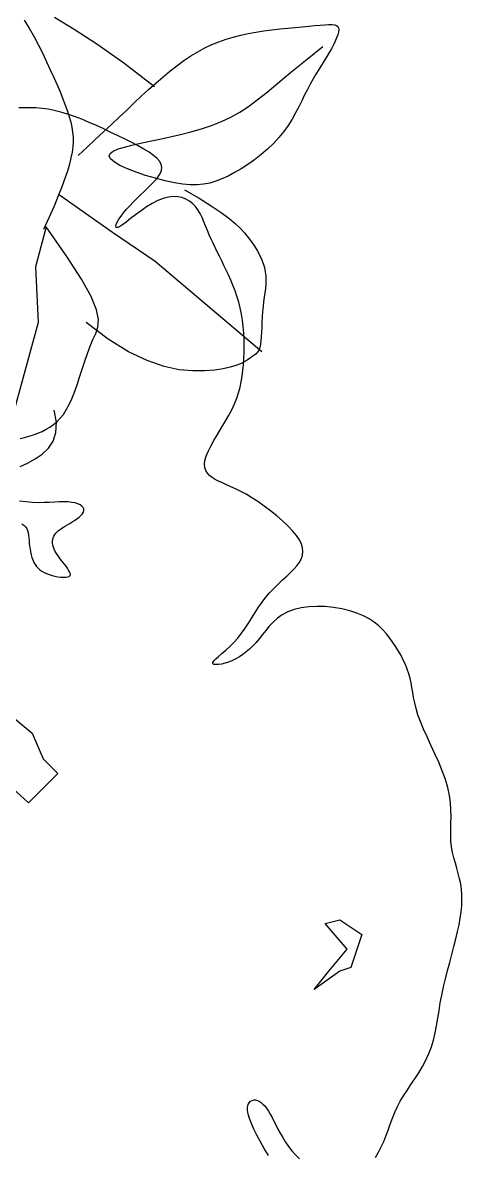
# Model space of a CAD drawing. Header units: metres. Extents: x 10 to 239, y 2 to 253.
# Drawn here: x 100.308 to 101.949, y 42.988 to 47.146 of the extents above; entities that cross this region are included whole.
import ezdxf

# ---------------------------------------------------------------- set-up
doc = ezdxf.new("R2010")
doc.units = ezdxf.units.M
doc.header["$MEASUREMENT"] = 0
doc.layers.add('1', color=7, linetype='Continuous')
doc.layers.add('cot200', color=9, linetype='Continuous')
doc.layers.add('bloques ARBOLES', color=7, linetype='Continuous', true_color=0xb8d897)

# ---------------------------------------------------------------- blocks, each defined once
blk = doc.blocks.new('ARB5')
for points in [[(-3186.4, 1462.8), (-3153, 1408.1), (-3122.6, 1355.4), (-3095.5, 1305.2), (-3072.2, 1258.1), (-3053.1, 1214.7), (-3038.5, 1175.5), (-3028.8, 1141), (-3024.3, 1111.8), (-3024.4, 1087.5), (-3028.5, 1068), (-3035.9, 1053.1), (-3046, 1042.3), (-3058.1, 1035.4), (-3071.4, 1032.2), (-3085.5, 1032.4), (-3099.7, 1035.7), (-3113.8, 1042.1), (-3128, 1051.4), (-3142.1, 1063.7), (-3156.3, 1078.8), (-3170.5, 1096.8), (-3184.6, 1117.6), (-3198.8, 1141), (-3213, 1167.1), (-3227.6, 1195.5), (-3242.8, 1225.7), (-3259, 1257.4), (-3276.5, 1290.2), (-3295.7, 1323.7), (-3316.9, 1357.6), (-3340.4, 1391.4), (-3366.5, 1424.8), (-3394.9, 1457.4), (-3425.2, 1488.9)], [(-4012.9, 1477.4), (-4036.5, 1436.5), (-4057.9, 1394.9), (-4076.9, 1353.6), (-4093.4, 1313.5), (-4108.1, 1274.4), (-4121.8, 1235.9), (-4135.3, 1197.7), (-4149.5, 1159.6), (-4165.2, 1121.1), (-4183.2, 1082), (-4204.4, 1041.8), (-4229.2, 1000.4), (-4257, 957.7), (-4286.6, 913.6), (-4317.1, 868.2), (-4347.4, 821.5), (-4376.3, 773.4), (-4403, 724), (-4426.3, 673.3), (-4445.5, 621.3), (-4461, 567.9), (-4473.8, 513.2), (-4484.7, 457.2), (-4494.5, 399.8), (-4504, 341.1), (-4514, 281.1), (-4525.4, 219.8), (-4538.8, 157.2), (-4553.9, 93.8), (-4570.1, 30.3), (-4586.8, -33), (-4603.5, -95.3), (-4619.7, -156.3), (-4634.8, -215.2), (-4648.2, -271.6), (-4659.5, -325), (-4668.5, -375.6), (-4675.1, -423.9), (-4679.5, -470), (-4681.3, -514.3), (-4680.7, -557.2), (-4677.5, -599), (-4671.8, -640.1), (-4663.5, -680.6), (-4653.3, -721), (-4642.1, -761.3), (-4630.5, -801.9), (-4619.3, -842.9), (-4609.4, -884.6), (-4601.4, -927.1), (-4596.2, -970.8), (-4594.3, -1015.8), (-4594.5, -1062.3), (-4595.8, -1110.6), (-4596.8, -1160.9), (-4596.3, -1213.5), (-4592.9, -1268.4), (-4585.5, -1326), (-4572.6, -1386.5), (-4553.6, -1449.9), (-4529.5, -1515.4), (-4501.7, -1582), (-4471.7, -1648.7), (-4441.1, -1714.6), (-4411.3, -1778.5), (-4383.8, -1839.6), (-4360.2, -1896.8), (-4341.4, -1949.4), (-4327.1, -1997.7), (-4316.1, -2042.3), (-4307.7, -2084), (-4300.8, -2123.2), (-4294.5, -2160.5), (-4287.8, -2196.7), (-4279.9, -2232.2), (-4270, -2267.6), (-4257.9, -2303), (-4243.9, -2338.3), (-4228, -2373.3), (-4210.3, -2408.2), (-4191, -2442.8), (-4170.1, -2477.1), (-4147.7, -2510.9), (-4124, -2544.3), (-4098.2, -2576.9), (-4070, -2608.4), (-4038.6, -2638.5), (-4003.4, -2666.8), (-3963.8, -2693), (-3919.3, -2716.7), (-3869.2, -2737.7), (-3813.3, -2755.6), (-3752.7, -2770), (-3689.2, -2780.7), (-3624.3, -2787.3), (-3559.6, -2789.5), (-3496.7, -2786.9), (-3437.3, -2779.2), (-3382.9, -2766.1), (-3334.8, -2747.4), (-3292.4, -2724), (-3255, -2696.8), (-3221.8, -2666.8), (-3191.9, -2635.1), (-3164.5, -2602.6), (-3138.7, -2570.3), (-3113.8, -2539.3), (-3089, -2510.3), (-3064.1, -2483.5), (-3039, -2458.9), (-3013.5, -2436.5), (-2987.6, -2416.4), (-2961.1, -2398.4), (-2934, -2382.7), (-2906.1, -2369.2), (-2877.5, -2357.9), (-2849.3, -2349.1), (-2822.6, -2342.7), (-2798.7, -2339.1), (-2778.8, -2338.3), (-2764, -2340.6), (-2755.7, -2346.2), (-2755, -2355), (-2762.8, -2367.4), (-2778, -2383.2), (-2799.3, -2402.4), (-2825.2, -2424.7), (-2854.6, -2450.2), (-2885.8, -2478.6), (-2917.6, -2509.9), (-2948.6, -2544), (-2977.7, -2580.7), (-3005.1, -2619.4), (-3031.4, -2659.5), (-3057.2, -2700.5), (-3082.9, -2741.7), (-3109.2, -2782.5), (-3136.7, -2822.3), (-3165.8, -2860.6), (-3196.8, -2896.7), (-3229.3, -2930.8), (-3262.3, -2963.2), (-3295, -2994), (-3326.6, -3023.5), (-3356.3, -3051.9), (-3383.2, -3079.4), (-3406.5, -3106.2), (-3425.5, -3132.6), (-3439.7, -3159), (-3448.6, -3185.7), (-3452, -3213.1), (-3449.4, -3241.6), (-3440.4, -3271.7), (-3424.7, -3303.6), (-3401.8, -3337.7), (-3371.7, -3374.3), (-3335.3, -3412.7), (-3294, -3452), (-3249, -3491.3), (-3201.5, -3529.6), (-3152.8, -3566.3), (-3104.3, -3600.2), (-3057.2, -3630.6), (-3012.5, -3656.9), (-2970.4, -3679.4), (-2931, -3698.7), (-2894.3, -3715.7), (-2860.2, -3730.8), (-2828.8, -3744.9), (-2800, -3758.5), (-2773.9, -3772.4), (-2750.5, -3787.1), (-2730.3, -3803.1), (-2713.7, -3820.9), (-2701.3, -3840.9), (-2693.5, -3863.5), (-2690.9, -3889.3), (-2693.9, -3918.6), (-2703.1, -3951.9), (-2718.6, -3989.4), (-2739.4, -4030.6), (-2764.2, -4074.6), (-2791.6, -4120.8), (-2820.4, -4168.3), (-2849.1, -4216.3), (-2876.6, -4264.1), (-2901.4, -4311), (-2922.5, -4356.2), (-2940, -4400.1), (-2954.2, -4443.2), (-2965.7, -4485.8), (-2974.7, -4528.4), (-2981.7, -4571.4), (-2987, -4615.3), (-2991.1, -4660.6), (-2994.1, -4707.4), (-2996.2, -4755.7), (-2997, -4805), (-2996.4, -4854.9), (-2994.3, -4904.9), (-2990.4, -4954.9), (-2984.7, -5004.3), (-2976.9, -5052.7), (-2967, -5099.9), (-2955.1, -5145.7), (-2941.6, -5190.2), (-2926.7, -5233.4), (-2910.7, -5275.3), (-2893.9, -5315.8), (-2876.5, -5355), (-2858.9, -5392.8), (-2841.2, -5429.4), (-2823.6, -5464.9), (-2806.3, -5499.5), (-2789.2, -5533.4), (-2772.7, -5566.9), (-2756.6, -5600.1), (-2741.3, -5633.4), (-2726.7, -5666.9), (-2712.9, -5700.7), (-2699.5, -5734.4), (-2685.9, -5767.6), (-2671.8, -5799.7), (-2656.6, -5830.3), (-2639.7, -5858.9), (-2620.8, -5884.9), (-2599.2, -5907.8), (-2574.7, -5927.2), (-2547.2, -5942.7), (-2517, -5953.9), (-2484.1, -5960.4), (-2448.9, -5961.7), (-2411.3, -5957.6), (-2371.7, -5947.7), (-2330.1, -5931.4), (-2286.9, -5908.9), (-2243.1, -5881.8), (-2199.9, -5851.8), (-2158.4, -5821), (-2119.7, -5791.3), (-2085.1, -5764.7), (-2055.7, -5743), (-2032.7, -5728.3), (-2016.9, -5721.9), (-2008, -5723.3), (-2005.4, -5731.5), (-2008.5, -5745.4), (-2016.7, -5763.9), (-2029.4, -5786.1), (-2045.9, -5810.8), (-2065.7, -5836.9), (-2088.2, -5863.7), (-2112.8, -5890.8), (-2138.9, -5917.9), (-2166.1, -5945), (-2193.6, -5971.9), (-2221.1, -5998.4), (-2247.9, -6024.3), (-2273.5, -6049.5), (-2297.2, -6073.9), (-2318.4, -6097.6), (-2336.1, -6120.7), (-2349.6, -6143.4), (-2358, -6165.9), (-2360.4, -6188.4), (-2356.1, -6211), (-2344.3, -6233.8), (-2324.3, -6257.1), (-2296.8, -6280.7), (-2262.6, -6304.9), (-2222.7, -6329.5), (-2177.9, -6354.5), (-2129.2, -6380), (-2077.3, -6405.9), (-2023.2, -6432.2), (-1967.8, -6458.9), (-1911.4, -6485.6), (-1854.6, -6511.7), (-1797.8, -6536.8), (-1741.5, -6560.3), (-1686, -6581.7), (-1631.8, -6600.6), (-1579.5, -6616.5), (-1529.2, -6628.9), (-1480.8, -6638.2), (-1433.9, -6644.5), (-1388.3, -6648.4), (-1343.5, -6650), (-1299.3, -6649.7), (-1255.3, -6647.9)], [(-1277.3, -3427.5), (-1294.5, -3417.5), (-1307.4, -3405.6), (-1316.8, -3391.7), (-1323.3, -3376.1), (-1327.7, -3359), (-1330.4, -3340.5), (-1332.3, -3320.7), (-1334, -3299.9), (-1336, -3278.3), (-1338.5, -3256.1), (-1341.8, -3233.7), (-1345.8, -3211.3), (-1350.7, -3189.5), (-1356.5, -3168.4), (-1363.5, -3148.4), (-1371.7, -3129.8), (-1381.3, -3113), (-1392.2, -3097.8), (-1404.5, -3084.2), (-1418.4, -3072), (-1433.7, -3061.1), (-1450.7, -3051.4), (-1469.4, -3042.9), (-1489.8, -3035.4), (-1511.8, -3028.7), (-1534.7, -3023.2), (-1557.7, -3018.8), (-1580.1, -3015.9), (-1600.8, -3014.5), (-1619.2, -3014.8), (-1634.4, -3016.9), (-1645.6, -3021.2), (-1652.1, -3027.6), (-1654.3, -3035.9), (-1652.7, -3046.1), (-1647.9, -3057.8), (-1640.5, -3070.8), (-1631, -3085), (-1619.9, -3100), (-1607.8, -3115.7), (-1595.2, -3131.8), (-1582.6, -3148.3), (-1570.1, -3165), (-1558.2, -3181.8), (-1547.2, -3198.6), (-1537.4, -3215.3), (-1529.2, -3231.8), (-1522.8, -3248), (-1518.6, -3263.7), (-1516.5, -3278.9), (-1516.3, -3293.5), (-1518.1, -3307.6), (-1521.6, -3321), (-1526.8, -3333.7), (-1533.5, -3345.6), (-1541.7, -3356.6), (-1551.2, -3366.8), (-1562, -3376.4), (-1574, -3385.5), (-1587.1, -3394.4), (-1601.4, -3403.3), (-1616.7, -3412.4), (-1633, -3422), (-1650.3, -3432.2), (-1668.3, -3443.3), (-1686.5, -3455), (-1704.1, -3467.3), (-1720.5, -3480), (-1734.9, -3493), (-1746.5, -3506), (-1754.8, -3518.8), (-1758.9, -3531.4), (-1758.2, -3543.6), (-1753, -3555), (-1743.3, -3565.6), (-1729.4, -3575.1), (-1711.5, -3583.3), (-1689.8, -3589.9), (-1664.6, -3594.7), (-1636.1, -3597.6), (-1604.5, -3598.3), (-1569.9, -3597.6), (-1532.6, -3595.9), (-1492.7, -3594), (-1450.4, -3592.6), (-1405.7, -3592.2), (-1359, -3593.7), (-1310.4, -3597.6), (-1260.1, -3604.3)]]:
    blk.add_lwpolyline(points)
for points in [[(-3907, -247.9), (-3822, 7.2), (-3737, 35.5), (-3538.7, 177.3), (-3652, 35.5), (-3793.7, -134.6), (-3623.7, -333), (-3737, -361.3)], [(-1555.9, -1495.2), (-1329.2, -1268.4), (-1017.7, -1551.9), (-706.1, -1778.7), (-252.8, -1948.7), (-139.5, -2147.2), (-309.5, -2288.9), (-621.1, -2232.2), (-847.7, -2147.2), (-904.3, -2005.4), (-1046, -1863.7), (-1187.6, -1948.7), (-1357.6, -1807), (-1442.6, -1608.6)]]:
    blk.add_lwpolyline(points, close=True)
blk = doc.blocks.new('A$C6F4E7DED')
for p, q in [((784.6, 595.9), (803.5, 607.3)), ((833, 605), (828, 597)), ((528.4, 597.4), (528.1, 595.6)), ((528.1, 595.6), (528.4, 593.3)), ((529.1, 598.8), (528.4, 597.4)), ((530.4, 599.8), (529.1, 598.8)), ((532.3, 600.4), (530.4, 599.8)), ((534.8, 600.6), (532.3, 600.4)), ((537.9, 600.6), (534.8, 600.6)), ((541.6, 600.4), (537.9, 600.6)), ((546, 600), (541.6, 600.4)), ((551.2, 599.6), (546, 600)), ((557, 599.1), (551.2, 599.6)), ((563.4, 598.5), (557, 599.1)), ((570.3, 597.9), (563.4, 598.5)), ((577.6, 597.2), (570.3, 597.9)), ((585.2, 596.4), (577.6, 597.2)), ((592.9, 595.4), (585.2, 596.4)), ((600.7, 594.4), (592.9, 595.4)), ((608.3, 593.1), (600.7, 594.4)), ((762.4, 581.5), (784.6, 595.9)), ((828, 597), (823.4, 588.8)), ((528.4, 593.3), (529.1, 590.7)), ((529.1, 590.7), (530.2, 587.7)), ((530.2, 587.7), (531.6, 584.4)), ((531.6, 584.4), (533.3, 580.9)), ((615.8, 591.8), (608.3, 593.1)), ((623.1, 590.2), (615.8, 591.8)), ((630.3, 588.4), (623.1, 590.2)), ((637.3, 586.3), (630.3, 588.4)), ((644.2, 583.9), (637.3, 586.3)), ((651.1, 581.1), (644.2, 583.9)), ((823.4, 588.8), (819.1, 580.6)), ((533.3, 580.9), (535.2, 577.2)), ((535.2, 577.2), (537.4, 573.4)), ((537.4, 573.4), (539.7, 569.5)), ((560.4, 565.8), (543.4, 579.4)), ((657.9, 577.9), (651.1, 581.1)), ((664.6, 574.3), (657.9, 577.9)), ((671.4, 570.2), (664.6, 574.3)), ((736.5, 563.1), (762.4, 581.5)), ((815, 572.4), (811.2, 564.4)), ((819.1, 580.6), (815, 572.4)), ((539.7, 569.5), (542.2, 565.5)), ((542.2, 565.5), (544.8, 561.3)), ((544.8, 561.3), (547.5, 557)), ((574.7, 554.1), (560.4, 565.8)), ((678.2, 565.6), (671.4, 570.2)), ((685, 560.6), (678.2, 565.6)), ((691.8, 555.3), (685, 560.6)), ((706.7, 540.2), (736.5, 563.1)), ((811.2, 564.4), (807.6, 556.6)), ((547.5, 557), (550.2, 552.5)), ((550.2, 552.5), (552.9, 547.8)), ((587, 543.8), (574.7, 554.1)), ((698.6, 549.7), (691.8, 555.3)), ((705.5, 543.7), (698.6, 549.7)), ((807.6, 556.6), (804.2, 549.2)), ((552.9, 547.8), (555.7, 542.9)), ((555.7, 542.9), (558.5, 537.7)), ((597.6, 535.1), (587, 543.8)), ((712.5, 537.5), (705.5, 543.7)), ((801.1, 542), (798.2, 535.2)), ((804.2, 549.2), (801.1, 542)), ((558.5, 537.7), (561.2, 532.3)), ((561.2, 532.3), (564, 526.6)), ((607, 527.5), (597.6, 535.1)), ((719.4, 531.1), (712.5, 537.5)), ((726.5, 524.5), (719.4, 531.1)), ((795.5, 528.6), (793.1, 522.5)), ((798.2, 535.2), (795.5, 528.6)), ((564, 526.6), (566.9, 520.8)), ((566.9, 520.8), (570, 514.8)), ((615.7, 521.1), (607, 527.5)), ((624.1, 515.5), (615.7, 521.1)), ((733.6, 517.7), (726.5, 524.5)), ((740.9, 510.7), (733.6, 517.7)), ((791.1, 516.6), (789.3, 511.1)), ((793.1, 522.5), (791.1, 516.6)), ((570, 514.8), (573.3, 508.8)), ((573.3, 508.8), (577.1, 502.8)), ((632.6, 510.7), (624.1, 515.5)), ((641.7, 506.4), (632.6, 510.7)), ((651.3, 502.7), (641.7, 506.4)), ((748.4, 503.6), (740.9, 510.7)), ((787.8, 506), (786.7, 501.1)), ((789.3, 511.1), (787.8, 506)), ((577.1, 502.8), (581.3, 496.8)), ((581.3, 496.8), (586, 490.9)), ((661.2, 499.4), (651.3, 502.7)), ((671.3, 496.5), (661.2, 499.4)), ((681.5, 493.9), (671.3, 496.5)), ((756, 496.4), (748.4, 503.6)), ((764, 489), (756, 496.4)), ((786, 496.3), (785.5, 491.6)), ((786.7, 501.1), (786, 496.3)), ((586, 490.9), (591.3, 485.2)), ((591.3, 485.2), (597, 479.7)), ((691.6, 491.6), (681.5, 493.9)), ((701.5, 489.5), (691.6, 491.6)), ((711.1, 487.5), (701.5, 489.5)), ((720.1, 485.6), (711.1, 487.5)), ((728.5, 483.7), (720.1, 485.6)), ((735.8, 481.8), (728.5, 483.7)), ((772.2, 481.4), (764, 489)), ((785.5, 491.6), (785.5, 486.9)), ((785.5, 486.9), (785.8, 481.9)), ((597, 479.7), (603.2, 474.5)), ((603.2, 474.5), (609.6, 469.5)), ((742, 479.9), (735.8, 481.8)), ((746.6, 477.8), (742, 479.9)), ((749.6, 475.5), (746.6, 477.8)), ((749.3, 470.3), (750.6, 473.1)), ((750.6, 473.1), (749.6, 475.5)), ((780.7, 473.7), (772.2, 481.4)), ((785.8, 481.9), (786.5, 476.7)), ((786.5, 476.7), (787.6, 471.2)), ((609.6, 469.5), (616.1, 464.9)), ((616.1, 464.9), (622.7, 460.7)), ((732.9, 460.7), (740.1, 464)), ((740.1, 464), (745.7, 467.3)), ((745.7, 467.3), (749.3, 470.3)), ((787.6, 471.2), (789.1, 465.1)), ((789.1, 465.1), (791, 458.5)), ((622.7, 460.7), (629.1, 456.9)), ((629.1, 456.9), (635.4, 453.6)), ((635.4, 453.6), (641.4, 450.8)), ((641.4, 450.8), (647.2, 448.5)), ((696.4, 449), (705.8, 451.5)), ((705.8, 451.5), (715.3, 454.3)), ((715.3, 454.3), (724.5, 457.4)), ((724.5, 457.4), (732.9, 460.7)), ((791, 458.5), (793.4, 451.2)), ((793.4, 451.2), (796.4, 443.1)), ((647.2, 448.5), (653, 446.8)), ((653, 446.8), (659, 445.7)), ((659, 445.7), (665.3, 445.1)), ((677.5, 440.2), (663.4, 432.1)), ((665.3, 445.1), (672, 445.2)), ((672, 445.2), (679.3, 445.8)), ((679.3, 445.8), (687.4, 447.1)), ((687.4, 447.1), (696.4, 449)), ((796.4, 443.1), (799.9, 434.3)), ((663.4, 432.1), (651.7, 424.8)), ((747.2, 399), (798.8, 435.1)), ((799.9, 434.3), (804, 424.4)), ((642.2, 418.4), (634.5, 412.7)), ((651.7, 424.8), (642.2, 418.4)), ((804, 424.4), (808.8, 413.6)), ((628.4, 407.6), (623.4, 402.8)), ((634.5, 412.7), (628.4, 407.6)), ((808.8, 413.6), (814.2, 401.6)), ((619.3, 398.4), (615.9, 394.1)), ((623.4, 402.8), (619.3, 398.4)), ((705.9, 370.7), (747.2, 399)), ((791.6, 375.7), (811.6, 404.2)), ((811.6, 404.2), (822, 365.5)), ((609.8, 385.6), (607.2, 381.4)), ((612.7, 389.8), (609.8, 385.6)), ((615.9, 394.1), (612.7, 389.8)), ((604.9, 377.2), (603, 373)), ((607.2, 381.4), (604.9, 377.2)), ((777.4, 353.5), (791.6, 375.7)), ((600.1, 364.8), (599.3, 360.8)), ((601.4, 368.9), (600.1, 364.8)), ((603, 373), (601.4, 368.9)), ((602.7, 283), (705.9, 370.7)), ((822, 365.5), (819.4, 311.4)), ((598.8, 356.8), (598.7, 352.8)), ((598.7, 352.8), (598.9, 348.7)), ((599.3, 360.8), (598.8, 356.8)), ((768.1, 336.6), (777.4, 353.5)), ((598.9, 348.7), (599.2, 344.6)), ((599.2, 344.6), (599.8, 340.4)), ((599.8, 340.4), (600.3, 336.1)), ((600.3, 336.1), (600.9, 331.6)), ((600.9, 331.6), (601.5, 326.9)), ((762.9, 323.8), (768.1, 336.6)), ((601.5, 326.9), (601.9, 321.9)), ((601.9, 321.9), (602.2, 316.9)), ((761, 314.3), (762.9, 323.8)), ((602.2, 316.9), (602.5, 311.8)), ((602.5, 311.8), (602.7, 306.8)), ((751.6, 295.2), (773, 311.4)), ((761.5, 307), (761, 314.3)), ((819.4, 311.4), (842.6, 226.4)), ((602.7, 306.8), (603, 302.1)), ((603, 302.1), (603.3, 297.7)), ((603.3, 297.7), (603.6, 293.7)), ((763.6, 301), (761.5, 307)), ((766.3, 295.1), (763.6, 301)), ((603.6, 293.7), (604, 290.3)), ((604, 290.3), (604.6, 287.6)), ((604.6, 287.6), (605.3, 285.4)), ((731.8, 283.1), (751.6, 295.2)), ((769.1, 288.6), (766.3, 295.1)), ((771.7, 281.5), (769.1, 288.6)), ((605.3, 285.4), (606.1, 283.7)), ((606.1, 283.7), (607, 282.3)), ((607, 282.3), (608.2, 281.2)), ((608.2, 281.2), (609.5, 280.1)), ((609.5, 280.1), (611, 279.1)), ((611, 279.1), (612.6, 277.9)), ((612.6, 277.9), (614.5, 276.5)), ((614.5, 276.5), (616.8, 274.9)), ((616.8, 274.9), (619.6, 273.2)), ((713.8, 274.5), (731.8, 283.1)), ((774.3, 274), (771.7, 281.5)), ((619.6, 273.2), (623.2, 271.5)), ((623.2, 271.5), (627.7, 269.8)), ((627.7, 269.8), (633.2, 268.2)), ((633.2, 268.2), (640.1, 266.7)), ((640.1, 266.7), (648.3, 265.4)), ((648.3, 265.4), (658.1, 264.5)), ((658.1, 264.5), (669.6, 264.5)), ((669.6, 264.5), (682.7, 265.7)), ((682.7, 265.7), (697.4, 268.9)), ((697.4, 268.9), (713.8, 274.5)), ((776.8, 266.3), (774.3, 274)), ((779.2, 258.6), (776.8, 266.3)), ((781.7, 251.1), (779.2, 258.6)), ((784.2, 244), (781.7, 251.1)), ((786.7, 237.5), (784.2, 244)), ((789.3, 231.8), (786.7, 237.5)), ((792.1, 226.8), (789.3, 231.8)), ((794.9, 222.4), (792.1, 226.8)), ((797.9, 218.7), (794.9, 222.4)), ((801.6, 214.7), (803.9, 226.4)), ((801, 215.4), (797.9, 218.7)), ((804.4, 212.6), (801, 215.4)), ((802.1, 204.8), (801.6, 214.7)), ((807.9, 210.1), (804.4, 212.6)), ((811.6, 207.9), (807.9, 210.1)), ((804.9, 196.5), (802.1, 204.8)), ((815.6, 205.9), (811.6, 207.9)), ((819.8, 204.1), (815.6, 205.9)), ((824, 202.5), (819.8, 204.1)), ((828.3, 201.1), (824, 202.5)), ((832.5, 199.8), (828.3, 201.1)), ((836.7, 198.8), (832.5, 199.8)), ((809.5, 189.6), (804.9, 196.5)), ((815.5, 183.8), (809.5, 189.6)), ((822.3, 179.1), (815.5, 183.8)), ((829.6, 175.1), (822.3, 179.1)), ((836.8, 171.8), (829.6, 175.1))]:
    blk.add_line(p, q)
blk = doc.blocks.new('asddsd')
at = {"layer": 'bloques ARBOLES', "xscale": -0.00378276582045174, "yscale": 0.00378276582045174, "zscale": 0.00378276582045174}
blk.add_blockref('A$C6F4E7DED', (84.8357, 35.5649, 1.2423), dxfattribs=at)
at = {"layer": 'bloques ARBOLES', "xscale": 0.0004740765671158, "yscale": 0.0004740765671158, "zscale": 0.0004740765671158, "rotation": 180}
blk.add_blockref('ARB5', (81.0703, 34.379), dxfattribs=at)

msp = doc.modelspace()

# ---------------------------------------------------------------- linework, layer by layer
at = {"layer": 'cot200'}
for points, knots in [([(105.215, 34.10371), (103.29078, 34.12742), (101.5175, 34.52126), (99.89572, 35.28658), (99.01349, 35.70291), (98.17608, 36.22917), (97.3836, 36.86557), (94.26818, 39.36743), (91.84697, 43.57158), (90.12537, 49.4912), (89.99638, 49.9347), (89.87133, 50.38782), (89.75033, 50.85097), (88.88037, 54.18111), (88.22034, 58.02966), (87.76942, 62.39456)], [2.7323709, 2.7323709, 2.7323709, 2.7323709, 2.9382831, 2.9382831, 2.9382831, 3.0502975, 3.0502975, 3.0502975, 3.4906512, 3.4906512, 3.4906512, 3.5236424, 3.5236424, 3.5236424, 3.7608538, 3.7608538, 3.7608538, 3.7608538]), ([(105.215, 38.77893), (103.21805, 39.64315), (101.44463, 41.05548), (99.89572, 43.01834), (98.29825, 45.04274), (96.93959, 47.65274), (95.82084, 50.85097), (94.68617, 54.09467), (93.79828, 57.94346), (93.15601, 62.39456)], [2.92332982, 2.92332982, 2.92332982, 2.92332982, 3.17348293, 3.17348293, 3.17348293, 3.43147912, 3.43147912, 3.43147912, 3.69314249, 3.69314249, 3.69314249, 3.69314249])]:
    msp.add_open_spline(points, degree=3, knots=knots, dxfattribs=at)

# ---------------------------------------------------------------- block references
at = {"layer": '1', "lineweight": 0}
msp.add_blockref('asddsd', (18.62841, 9.30206), dxfattribs=at)

doc.saveas('drawing.dxf')
